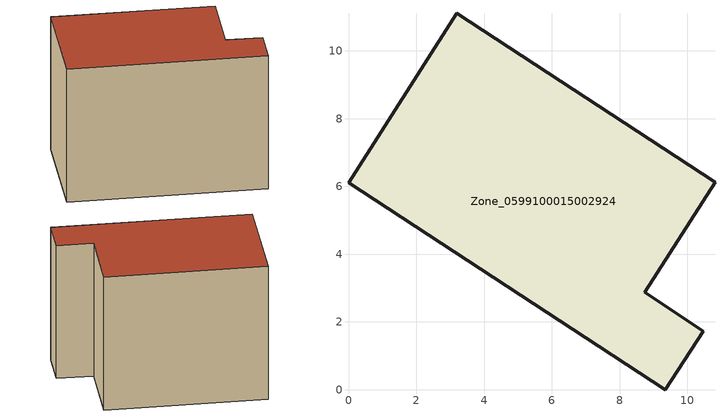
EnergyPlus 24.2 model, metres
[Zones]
Zone_0599100015002924
 floor ground (C_G): 0,6.11 3.19,11.11 10.81,6.12 8.74,2.88 10.46,1.73 9.35,0 z0.89
 wall outside (C_F): 3.19,11.11 0,6.11 9.35,0 10.46,1.73 8.74,2.88 10.81,6.12 3.19,11.11 z0.89:9.25
 roof outside (C_R): 0,6.11 9.35,0 10.46,1.73 8.74,2.88 10.81,6.12 3.19,11.11 z9.25
[BUILDING]
Pand.0599100015002924: North Axis=0; Terrain=City; Loads Convergence Tolerance Value=0.04; Temperature Convergence Tolerance Value=0.4; Solar Distribution=FullExterior; Maximum Number of Warmup Days=25; Minimum Number of Warmup Days=1
[Site:Location]
Rotterdam.The.Hague.AP_ZH_NLD Design_Conditions: Latitude=51.96; Longitude=4.45; Time Zone=1; Elevation=-4.5
[SITE:GROUNDTEMPERATURE:BUILDINGSURFACE]
18, 18, 18, 18, 18, 18, 18, 18, 18, 18, 18, 18
[MATERIAL] Thermal Absorptance=0.9; Solar Absorptance=0.7; Visible Absorptance=0.7
Name | Roughness | Thickness | Conductivity | Density | Specific Heat
G.TI.1975-1991 | MediumSmooth | 0.15 | 0.288461 | 540 | 1210
F.TI.1975-1991 | Rough | 0.3 | 0.230769 | 1920 | 840
R.TI.1975-1991 | MediumRough | 0.2 | 0.153846 | 1500 | 1000
[CONSTRUCTION]
C_G: G.TI.1975-1991
C_F: F.TI.1975-1991
C_R: R.TI.1975-1991
[ZONE]
Zone_0599100015002924: Type=1; Multiplier=1; Ceiling Height=Autocalculate; Volume=Autocalculate; Floor Area=autocalculate; Part of Total Floor Area=Yes
[ZONEINFILTRATION:DESIGNFLOWRATE]
Infil_Zone_0599100015002924: Zone or ZoneList or Space or SpaceList=Zone_0599100015002924; Schedule=AlwaysOn; Design Flow Rate Calculation Method=Flow/Area; Flow Rate per Floor Area=0.003; Constant Term Coefficient=1; Temperature Term Coefficient=0; Velocity Term Coefficient=0; Velocity Squared Term Coefficient=0
[HVACTEMPLATE:ZONE:IDEALLOADSAIRSYSTEM]
Zone_0599100015002924: Maximum Heating Supply Air Temperature=50; Minimum Cooling Supply Air Temperature=13; Maximum Heating Supply Air Humidity Ratio=0.0156; Minimum Cooling Supply Air Humidity Ratio=0.0077; Heating Limit=NoLimit; Cooling Limit=NoLimit; Dehumidification Control Type=ConstantSensibleHeatRatio; Cooling Sensible Heat Ratio=0.7; Dehumidification Setpoint=60; Humidification Control Type=None; Humidification Setpoint=30; Outdoor Air Method=None; Outdoor Air Flow Rate per Person=0.00944; Outdoor Air Flow Rate per Zone Floor Area=0; Outdoor Air Flow Rate per Zone=0; Demand Controlled Ventilation Type=None; Outdoor Air Economizer Type=NoEconomizer; Heat Recovery Type=None; Sensible Heat Recovery Effectiveness=0.7; Latent Heat Recovery Effectiveness=0.65
[ZONECONTROL:THERMOSTAT]
ThermostatControl_Zone_0599100015002924: Zone or ZoneList=Zone_0599100015002924; Control Type Schedule=DualSetpointControlType; Control 1=Thermostat_Zone_0599100015002924; Temperature Difference Between Cutout And Setpoint=0
[THERMOSTATSETPOINT:DUALSETPOINT]
Thermostat_Zone_0599100015002924: Heating Setpoint Temperature Schedule=HeatingSetpoint_Zone_0599100015002924; Cooling Setpoint Temperature Schedule=CoolingSetpoint_Zone_0599100015002924
[SCHEDULE:COMPACT]
HeatingSetpoint_Zone_0599100015002924: Through: 12/31, For: AllDays, Until: 24:00, 21
CoolingSetpoint_Zone_0599100015002924: Through: 12/31, For: AllDays, Until: 24:00, 24
DualSetpointControlType: Through: 12/31, For: AllDays, Until: 24:00, 4
AlwaysOn: Through: 12/31, For: AllDays, Until: 24:00, 1
